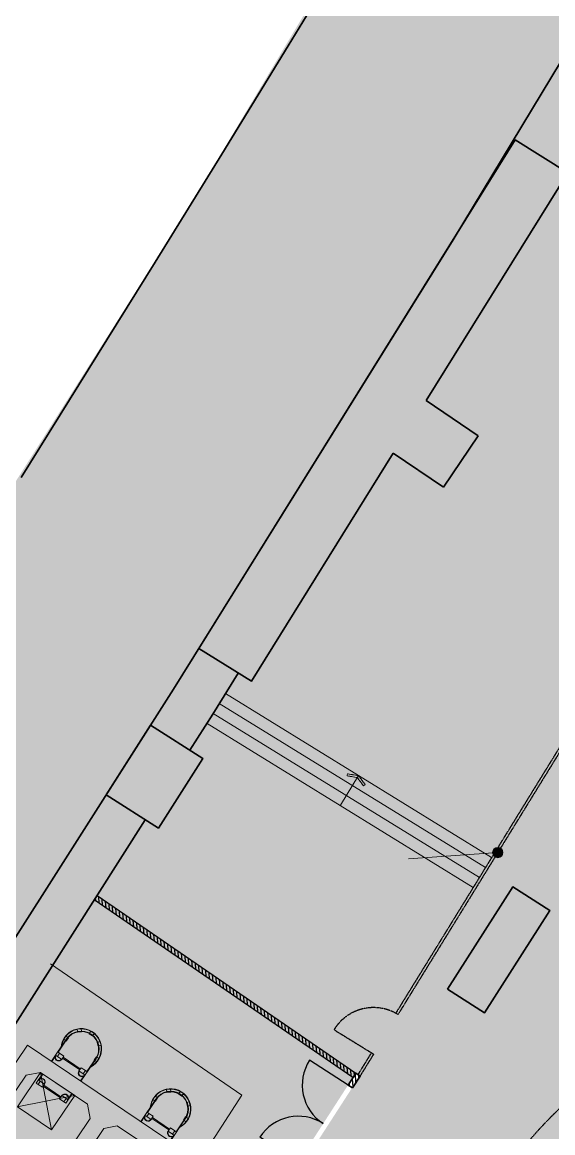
# Model space of a CAD drawing. Header units: millimetres. Extents: x 834311283 to 834708468, y 817882832 to 818197366.
# Drawn here: x 834553236 to 834563510, y 818077712 to 818099219 of the extents above; entities that cross this region are included whole.
import ezdxf

# ---------------------------------------------------------------- set-up
doc = ezdxf.new("R2010")
doc.units = ezdxf.units.MM
doc.header["$LTSCALE"] = 3
for name, pattern in [('ACAD_ISO04W033', [10, 8, -1, 0, -1]), ('B0701', [2.34375, 1.5625, -0.78125]), ('HIDDEN', [0.375, 0.25, -0.125])]:
    doc.linetypes.add(name, pattern=pattern)
for name, color, linetype in [('0-PL-FRWP', 150, 'Continuous'), ('BD-CB-SOLID-DH', 251, 'Continuous'), ('UAJ-00XREF', 7, 'Continuous'), ('UAJ-93ROAD', 7, 'Continuous')]:
    doc.layers.add(name, color=color, linetype=linetype)
for name, color, linetype, lineweight in [('3A35X-MAGP-P-ADR-B02-0$0$F-AFFFEQM', 8, 'Continuous', 9), ('Hatch (LTC&CB)', 252, 'Continuous', 35), ('UAJ-05SYMB', 7, 'Continuous', 5), ('UAJ-22INWA-bw', 3, 'Continuous', 35), ('UAJ-22INWA-rc', 6, 'Continuous', 35), ('UAJ-23FLOR-h', 251, 'Continuous', 9), ('UAJ-24STAI-a', 9, 'Continuous', 13), ('UAJ-24STAI-x', 9, 'ACAD_ISO04W033', 5), ('UAJ-28STRU', 6, 'Continuous', 35), ('UAJ-32INFR', 7, 'Continuous', 25)]:
    doc.layers.add(name, color=color, linetype=linetype, lineweight=lineweight)

# ---------------------------------------------------------------- blocks, each defined once
blk = doc.blocks.new('3A35X-MAGP-P-ADR-B02-0$0$Cat Ladder 1')
for p, q in [((-344.0312482118607, 0.03145241737365723), (-344.0511693954468, -217.9263533353806)), ((-336.0443147420883, -142.9270849227905), (-336.0312479734421, 0.03072130680084229)), ((-301.6130640506744, -142.9302318096161), (-336.0443145036697, -142.9270849227905)), ((-301.6199195384979, -217.9302313327789), (-301.613064289093, -142.9302319288254)), ((-301.6130640506744, -142.9302318096161), (-200.0130650997162, -142.9395179748535)), ((-200.0199199914932, -217.9395176172256), (-200.0130650997162, -142.9395179748535)), ((-200.0174062252045, -190.4395176172256), (199.9825918674469, -190.4760780334473)), ((199.9844205379486, -170.4760775566101), (-200.0155785083771, -170.4395176172256)), ((199.9800785779953, -217.9760776758194), (199.986933350563, -142.9760780334473)), ((199.986933350563, -142.9760780334473), (301.586933016777, -142.9853638410568)), ((301.5869331359863, -142.9853637218475), (301.5800777673721, -217.9853639602661)), ((336.0181828737259, -142.988510966301), (301.586933016777, -142.9853638410568)), ((336.0312489271164, -0.03072071075439453), (336.0181828737259, -142.988510966301)), ((344.0113277435303, -217.9892416000366), (344.0312486886978, -0.03145229816436768)), ((-344.0511693954468, -217.9263533353806), (-301.6199195384979, -217.9302313327789)), ((-200.0199199914932, -217.9395176172256), (-301.6199195384979, -217.9302313327789)), ((301.5800775289536, -217.9853639602661), (199.980078458786, -217.9760775566101)), ((301.5800775289536, -217.9853639602661), (344.0113277435303, -217.9892417192459))]:
    blk.add_line(p, q)
for centre, radius, start, end in [((-272.013064622879, -142.9329372644424), 71.99999999999973, 359.9947544147321, 153.9079578957498), ((-272.013064622879, -142.9329372644424), 63.99999999999988, 359.9947544147321, 179.9947544147321), ((271.9869332313538, -142.9826587438583), 71.99999999999986, 26.08156458586095, 179.9947544147321), ((271.9869332313538, -142.9826587438583), 63.99999999999986, 359.9947544147321, 179.9947544147321)]:
    blk.add_arc(centre, radius, start, end)
blk = doc.blocks.new('3A35X-MAGP-P-ADR-B02-0$0$Cat Ladder 2')
for p, q in [((-37.4168815612793, 908.9232205152512), (-37.42095184326172, 864.4107618331909)), ((-37.4168815612793, 908.9232205152512), (37.58311820030212, 908.9163624048233)), ((37.57904779911041, 864.4039032459259), (37.58311820030212, 908.9163624048233)), ((-276.770026922226, 794.5337285995483), (-219.3122853040695, 842.7375452518463)), ((-276.770026922226, 794.5337285995483), (-248.0481839179993, 760.298011302948)), ((-244.634149312973, 756.228567481041), (-187.1764079332352, 804.4323842525482)), ((-239.4924086332321, 750.0997418165207), (-244.634149312973, 756.228567481041)), ((-182.0346674919128, 798.3035578727722), (-239.4924086332321, 750.0997418165207)), ((-190.2007271051407, 808.0372970104218), (-219.3122853040695, 842.7375452518463)), ((-187.1764079332352, 804.4323842525482), (-182.0346676111221, 798.3035578727722)), ((-37.42218518257141, 850.9232212305069), (-37.42145383358002, 858.9232212305069)), ((37.57781445980072, 850.9163625240326), (-37.42218554019928, 850.9232213497162)), ((-37.42145383358002, 858.9232212305069), (37.5785459280014, 858.9163626432419)), ((37.5785459280014, 858.9163626432419), (37.57781422138214, 850.9163625240326)), ((182.204013466835, 798.2548090219498), (187.3473943471909, 804.3822582960129)), ((239.6488502025604, 750.035614490509), (182.2040135860443, 798.2548092603683)), ((187.3473943471909, 804.3822585344315), (244.7922310829163, 756.1630634069443)), ((219.4935240745544, 842.6788160800934), (190.3733228445053, 807.9871295690536)), ((219.4935240745544, 842.6788160800934), (276.9383609294891, 794.4596213102341)), ((244.7922310829163, 756.1630636453629), (239.6488502025604, 750.035614490509)), ((248.2086354494095, 760.233118891716), (276.9383609294891, 794.4596213102341)), ((-386.181090593338, 485.4551130533218), (-386.1742318868637, 560.455112695694)), ((-385.9868580102921, 485.4550949335098), (-343.9868583679199, 485.4512544870377)), ((-340.5051127672195, 560.4509365558624), (-385.9799991846085, 560.4550948143005)), ((-344.0312519073486, -0.00655055046081543), (-343.9834288358688, 522.9512541294098)), ((-335.9834287166595, 522.9505227804184), (-336.0113204717636, 217.950523853302)), ((-335.9868577718735, 485.450523018837), (-335.9799996614456, 560.4505227804184)), ((-325.9868582487106, 485.4496080875397), (-335.9868581295013, 485.4505227804184)), ((-335.9799996614456, 560.4505228996277), (-325.9800000190735, 560.4496079683304)), ((-325.9799997806549, 560.449608206749), (-325.9868582487106, 485.4496080875397)), ((328.0443892478943, 485.3897988796234), (328.0512480735779, 560.3897985219955)), ((336.0443893671036, 485.3890671730042), (328.0443890094757, 485.3897987604141)), ((328.0512480735779, 560.3897985219955), (336.0512479543686, 560.3890668153763)), ((336.0512475967407, 560.3890670537949), (336.0443894863129, 485.3890672922134)), ((336.0511764287949, 217.8890655040741), (336.0790685415268, 522.8890639543533)), ((386.0512473583221, 560.384494304657), (340.6076108217239, 560.3886501789093)), ((344.0790685415268, 522.8883326053619), (344.0312449932098, -0.06945586204528809)), ((344.0756392478943, 485.3883326053619), (386.0443888902664, 485.3844946622849)), ((386.0512473583221, 560.384494304657), (386.0443888902664, 485.3844946622849)), ((-336.0113203525543, 217.9505236148834), (-301.5800704956055, 217.9473748207092)), ((-301.5800704956055, 217.9473748207092), (-301.5869288444519, 142.9473754167557)), ((-199.9800708293915, 217.9380838871002), (-301.5800704956055, 217.9473748207092)), ((-199.9800708293915, 217.9380838871002), (-199.9869294166565, 142.9380843639374)), ((200.0199275016785, 217.9015052318573), (200.0130690336227, 142.9015055894852)), ((301.6199266910553, 217.8922144174576), (200.0199273824692, 217.901505112648)), ((301.6130686998367, 142.892214179039), (301.6199269294739, 217.8922142982483)), ((301.6199266910553, 217.8922144174576), (336.0511764287949, 217.8890652656555)), ((-336.0181790590286, 142.9505242109299), (-336.0312516689301, -0.007282137870788574)), ((-301.5869286060333, 142.9473754167557), (-336.01817882061, 142.9505242109299)), ((-301.5869286060333, 142.9473754167557), (-199.9869294166565, 142.9380843639374)), ((200.0155843496323, 170.401505112648), (-199.9844146966934, 170.4380841255188)), ((-199.9825854301453, 190.4380838871002), (200.0174126625061, 190.4015057086945)), ((200.0130690336227, 142.9015055894852), (301.6130686998367, 142.8922142982483)), ((336.0443185567856, 142.8890657424927), (301.6130686998367, 142.8922142982483)), ((336.0312453508377, -0.0687246322631836), (336.0443185567856, 142.8890657424927))]:
    blk.add_line(p, q)
for centre, radius, start, end in [((0.04781985282897949, 522.919793009758), 394.0312500000248, 359.9947680751103, 209.1731078465459), ((0.04781985282897949, 522.919793009758), 344.0312500000013, 359.9947680751103, 179.9947680751103), ((0.04781985282897949, 522.919793009758), 386.0312500000246, 95.58897339781406, 124.4005554622281), ((0.04781985282897949, 522.919793009758), 386.0312500000242, 55.58413502302645, 84.4005535013234), ((0.04781985282897949, 522.919793009758), 386.0312500000249, 135.5889648278824, 174.4005399061273), ((0.04781985282897949, 522.919793009758), 336.0312500000009, 359.9947680751103, 179.9947680751103), ((0.04781985282897949, 522.919793009758), 386.0312500000245, 5.588959802374797, 44.39569525222637), ((0.04781985282897949, 522.919793009758), 386.031250000025, 185.5879852133779, 206.6217162091552), ((0.04781985282897949, 522.919793009758), 394.0312500000249, 330.8164255642254, 359.9947680751103), ((0.04781985282897949, 522.919793009758), 386.0312500000248, 333.3678005558951, 354.4015280904756), ((-271.98692882061, 142.9446686506271), 71.99999999999974, 206.0815645858609, 359.9947680751103), ((-271.98692882061, 142.9446686506271), 63.99999999999989, 179.9947680751103, 359.9947680751103), ((272.0130689144135, 142.8949213027954), 71.99999999999987, 179.9947680751103, 333.9079578957498), ((272.0130689144135, 142.8949213027954), 63.99999999999988, 179.9947680751103, 359.9947680751103)]:
    blk.add_arc(centre, radius, start, end)
blk = doc.blocks.new('WT')
at = {"layer": '0-PL-FRWP', "color": 6, "lineweight": 0, "ltscale": 500}
for p, q in [((834553587.8849118, 818078880.5254008), (834553805.3632904, 818077770.2537422)), ((834554251.1036947, 818078433.1574584), (834553140.8320364, 818078215.6790793))]:
    blk.add_line(p, q, dxfattribs=at)
for points, elevation in [([(834550655.6223848, 818075430.6215681), (834553887.99917, 818073248.4803535), (834556573.71144, 818077226.7902433), (834553341.3346459, 818079408.93146), (834550655.6223817, 818075430.62157)], 0.003915408406314214), ([(834552149.5826991, 818074784.028516), (834552427.2502893, 818074837.8867503), (834554553.439165, 818077987.3820835), (834554499.5809299, 818078265.0496742), (834553587.8849115, 818078880.5254005), (834553310.2173222, 818078826.6671666), (834551184.0284458, 818075677.1718364), (834551237.8866813, 818075399.5042434), (834552149.5826991, 818074784.028516)], 0.00386710485521517), ([(834552752.3236306, 818074407.2884551), (834553646.8543376, 818073803.4008331), (834553904.1901898, 818073853.3153893), (834556018.7909582, 818076985.6454141), (834555968.8763995, 818077242.9812658), (834555074.3456948, 818077846.8688837), (834554817.009842, 818077796.9543271), (834552702.409075, 818074664.6243039), (834552752.3236307, 818074407.2884545)], 0.003915408406314214)]:
    blk.add_lwpolyline(points, dxfattribs=dict(at, elevation=elevation))
at = {"layer": '0-PL-FRWP', "color": 6, "lineweight": 0, "ltscale": 500, "elevation": 0.003867104855215242}
blk.add_lwpolyline([(834554251.7599301, 818078434.1287608), (834553587.8849118, 818078880.5254006), (834553141.488272, 818078216.6503819), (834553805.3632903, 818077770.2537422)], close=True, dxfattribs=at)
at = {"layer": '3A35X-MAGP-P-ADR-B02-0$0$F-AFFFEQM', "extrusion": (9.049773882782655e-10, -2.792627677535267e-09, 1), "xscale": -1, "rotation": 325.972140249416}
for name, p in [('3A35X-MAGP-P-ADR-B02-0$0$Cat Ladder 2', (834554087.550275, 818078903.414877, -1.52784312447939)), ('3A35X-MAGP-P-ADR-B02-0$0$Cat Ladder 1', (834553914.9596856, 818078661.2381126, -2.22095096524284)), ('3A35X-MAGP-P-ADR-B02-0$0$Cat Ladder 2', (834555816.5619552, 818077737.9776084, -1.526844337984438))]:
    blk.add_blockref(name, p, dxfattribs=at)
blk = doc.blocks.new('D1775')
at = {"layer": 'UAJ-32INFR'}
for p, q in [((0, 2.384185791015625e-07), (1.192092895507812e-07, 887.5000003576279)), ((1775.000000119209, 2.384185791015625e-07), (1775.000000119209, 887.5000002384186))]:
    blk.add_line(p, q, dxfattribs=at)
for centre, radius, start, end in [((0, 2.384185791015625e-07), 887.500000097663, 0, 90), ((1775.000000119209, 2.384185791015625e-07), 887.4999999621175, 90, 180)]:
    blk.add_arc(centre, radius, start, end, dxfattribs=at)
blk = doc.blocks.new('GBP-LB02_LEV-6.53')
at = {"layer": 'BD-CB-SOLID-DH'}
h = blk.add_hatch(dxfattribs=at)
h.set_pattern_fill('ANSI31', color=256, scale=20, angle=45, style=0)
h.set_pattern_definition([(93.99357569662824, (833573439.664471, 817701771.387095), (-63.34581345612976, -4.422433445650597), [])])
h.paths.add_polyline_path([(834559695.0756814, 818078866.3139817), (834559640.834683, 818078782.2696902), (834554630.6508795, 818082223.0331998), (834554684.4313134, 818082307.4106648)])
h = blk.add_hatch(dxfattribs=at)
h.set_pattern_fill('ANSI31', color=256, scale=20, angle=45, style=0)
h.set_pattern_definition([(93.99357569662821, (833574549.3732219, 817703490.8371108), (-63.34581345612976, -4.422433445650597), [])])
h.paths.add_polyline_path([(834559546.324169, 818078635.8293694), (834559630.3452368, 818078581.6033595), (834559777.5423065, 818078809.6794235), (834559693.521239, 818078863.9054335)])
at = {"layer": 'UAJ-05SYMB'}
h = blk.add_hatch(color=256, dxfattribs=at)
edge = h.paths.add_edge_path()
edge.add_arc((834562444.9454165, 818083138.7445174), 100, 0, 360)
at = {"layer": 'UAJ-23FLOR-h'}
h = blk.add_hatch(dxfattribs=at)
h.set_pattern_fill('EARTH', color=256, scale=180, angle=45)
h.set_pattern_definition([(48.99890852994428, (833819452.4835471, 817786003.3590384), (-112.7268621600291, 1612.510668041472), [1143, -1143]), (48.99890852994428, (833819129.0015101, 817786284.568502), (-112.7268621600291, 1612.510668041472), [1143, -1143]), (48.99890852994428, (833818805.5194733, 817786565.7779655), (-112.7268621600291, 1612.510668041472), [1143, -1143]), (138.9989085299443, (833818791.4286155, 817786767.341799), (-1612.510668041472, -112.7268621600291), [1143, -1143]), (138.9989085299443, (833819072.638079, 817787090.823836), (-1612.510668041472, -112.7268621600291), [1143, -1143]), (138.9989085299443, (833819353.8475426, 817787414.3058729), (-1612.510668041472, -112.7268621600291), [1143, -1143])])
h.paths.add_polyline_path([(834607546.489914, 818192773.8916651), (834673232.9368618, 818197365.8780692), (834691373.7887626, 817937868.569913), (834685588.4607487, 817937127.6430434), (834685105.737498, 817940896.857602), (834650587.6674813, 817936476.1289068), (834651070.3907301, 817932706.9143615), (834551919.0352749, 817920008.601796), (834482026.6875536, 817893354.505612), (834383075.7475835, 817886437.076049), (834441506.4995006, 817949096.3580177), (834458453.7500002, 817967379.2999998), (834478637.6000003, 817989841.6999999), (834483448.3000003, 817995421.2999997), (834489786.8000002, 818002934.0999999), (834500656.3000004, 818016266.1), (834508244.2000003, 818025929.9), (834515683.5000002, 818035708.4999999), (834523692.1500002, 818046595.75), (834532219.3000002, 818058623.75), (834546606.4000003, 818080041.6), (834556456.7000003, 818095618.3000001), (834568418.3000003, 818115665.3), (834578621.5500003, 818133890.65), (834588349.1000003, 818152374.5), (834599172.5000002, 818174435.3000001)])
h.paths.add_polyline_path([(834640304.9205754, 818055632.724982), (834646290.8670971, 818056051.8197085), (834642791.68405, 818105910.8518904), (834636806.9000093, 818105492.4693737), (834634251.8150861, 818142031.4177986), (834610016.1973183, 818140337.1580075), (834609788.3040171, 818143597.0764725), (834587768.8782567, 818140310.2094649), (834567220.9581476, 818104369.6835257), (834565437.03285, 818101393.3793707), (834564610.1881045, 818100023.5882319), (834562784.5789996, 818096938.6312524), (834556654.2675333, 818087090.8253415), (834555720.087261, 818085606.747942), (834554860.1115384, 818084257.5104698), (834550875.6697745, 818078006.2196822), (834545204.9353101, 818069586.3739132), (834542258.3943995, 818065225.6315111), (834541362.7922996, 818063899.7744757), (834537651.0516131, 818058368.7728037), (834531077.6581107, 818048811.4306496), (834524249.2454296, 818039614.411969), (834520784.8111324, 818034888.8899139), (834515055.3396788, 818027075.672479), (834507323.9410119, 818017200.0913588), (834503054.2627076, 818011761.6223992), (834508701.854493, 817930984.42202), (834535271.705267, 817933687.1625333), (834599034.8614085, 817940173.2834697), (834631909.3504056, 817943517.3124893), (834645776.1065576, 817944927.9001964), (834645137.4445837, 817954063.3931775), (834645032.8383249, 817955559.7412419), (834644307.9897524, 817965928.697765), (834644203.3835472, 817967425.0458288), (834643505.5806562, 817977406.6319067), (834643400.9743955, 817978902.9799666), (834642523.6623843, 817991452.5625781), (834642419.056123, 817992948.9106454), (834641155.0647764, 818011283.8032656), (834643398.9266214, 818011440.903013)], flags=16)
h.paths.add_polyline_path([(834450838.26049, 817950881.8800887), (834498826.0982957, 817954236.5978773), (834500064.56546, 817936519.6245999), (834506621.1639228, 817936977.9811146), (834507095.3787206, 817930194.5365381), (834500538.7478187, 817929736.1777552), (834500559.3027261, 817929436.8825322), (834452571.8298296, 817926082.1901612)], flags=16)
at = {"layer": 'UAJ-24STAI-x'}
blk.add_hatch(color=256, dxfattribs=at).paths.add_polyline_path([(834559876.5187074, 818084455.4965347), (834559747.3467065, 818084627.8757504), (834559534.9261428, 818084663.6179408), (834559528.2889847, 818084624.1724323), (834559724.9313451, 818084591.0851055), (834559844.5086907, 818084431.5098962)])
at = {"layer": 'UAJ-05SYMB'}
blk.add_line((834560717.9663401, 818083018.0156019), (834562444.9454162, 818083138.7445176), dxfattribs=at)
blk.add_circle((834562444.9454165, 818083138.7445174), 100, dxfattribs=at)
at = {"layer": 'UAJ-22INWA-bw', "lineweight": -3}
for p, q in [((834559640.834683, 818078782.26969), (834554630.6508795, 818082223.0331998)), ((834554684.4313135, 818082307.4106647), (834559695.0756816, 818078866.313982))]:
    blk.add_line(p, q, dxfattribs=at)
at = {"layer": 'UAJ-22INWA-rc'}
for p, q in [((834559695.0756814, 818078866.3139815), (834559546.3241689, 818078635.8293699)), ((834559777.5423065, 818078809.6794236), (834559630.3452367, 818078581.6033596)), ((834559695.0756813, 818078866.3139817), (834559777.5423065, 818078809.6794236)), ((834559546.3241689, 818078635.8293698), (834559630.3452365, 818078581.6033596))]:
    blk.add_line(p, q, dxfattribs=at)
blk.add_lwpolyline([(834573279.3000001, 818124208.6000001), (834572073.9, 818122067.2), (834570861.8, 818119929.5000001), (834569643.4, 818117795.4000001), (834568418.3000001, 818115665.3000001), (834567186.8000001, 818113538.7000002), (834565948.6999999, 818111416.0000001), (834564704.2, 818109297), (834563453.2, 818107181.9000001), (834562195.8, 818105070.6000001), (834560931.9, 818102963.2000002), (834559661.5, 818100859.6000001), (834558384.6, 818098759.9000001), (834557101.5, 818096664.2000002), (834555811.9, 818094572.4000001), (834554515.9, 818092484.6000001), (834553213.5, 818090400.7000002)], dxfattribs=at)
at = {"layer": 'UAJ-24STAI-a'}
for p, q in [((834557169.745804, 818086215.8824625, -2.097225105362144e-05), (834562324.9476094, 818083039.8690383)), ((834557051.7273667, 818086024.3187695, -2.097225105362144e-05), (834562206.9291722, 818082848.3053453)), ((834556933.7089294, 818085832.7550764, -2.097225105362144e-05), (834562088.9107349, 818082656.7416523)), ((834556815.6904922, 818085641.1913834, -2.097225105362144e-05), (834561970.8922976, 818082465.1779592)), ((834559398.0860516, 818084054.6293639, -1.048612552681072e-05), (834559747.3467066, 818084627.8757504, -1.048612552681072e-05)), ((834557487.0257812, 818078441.7444786), (834553781.4841651, 818080986.5398148)), ((834557487.0257812, 818078441.7444786), (834556178.2255431, 818076413.810042))]:
    blk.add_line(p, q, dxfattribs=at)
at = {"layer": 'UAJ-24STAI-x', "elevation": -1.048612552681072e-05}
blk.add_lwpolyline([(834559876.5187074, 818084455.4965347), (834559747.3467065, 818084627.8757504), (834559534.9261428, 818084663.6179408), (834559528.2889847, 818084624.1724323), (834559724.9313451, 818084591.0851055), (834559844.5086907, 818084431.5098962)], close=True, dxfattribs=at)
at = {"layer": 'UAJ-32INFR', "linetype": 'HIDDEN', "lineweight": -2}
for p, q in [((834564700.5276695, 818086895.8334125), (834560468.9037299, 818080027.1989136)), ((834564743.0973791, 818086869.6070931), (834560512.2025113, 818080002.1559999)), ((834559997.5590528, 818079262.1275471), (834559734.972597, 818078835.9057431)), ((834560040.1287624, 818079235.9012277), (834559777.5423065, 818078809.6794237))]:
    blk.add_line(p, q, dxfattribs=at)
at = {"layer": 'UAJ-32INFR', "linetype": 'HIDDEN', "lineweight": -2, "flags": 128}
blk.add_lwpolyline([(834560512.2025115, 818080002.1559998, 0.4142135625459128), (834559273.8739902, 818079707.9749767), (834560040.1287622, 818079235.9012278)], format="xyb", dxfattribs=at)
at = {"layer": 'UAJ-93ROAD', "linetype": 'B0701'}
blk.add_lwpolyline([(834561520.108121, 818066825.9236832), (834561170.7212464, 818071823.756551, -0.4142135730705641), (834568593.3448067, 818080362.1793654), (834601955.1818275, 818082694.4264007, -0.1251361485161085), (834604864.8035233, 818082167.4165007), (834609428.9149348, 818080084.3634968)], format="xyb", dxfattribs=at)
blk.add_blockref('WT', (0, 0))
at = {"layer": 'UAJ-32INFR', "rotation": 57.16237328778032}
blk.add_blockref('D1775', (834558583.8124882, 818077144.4554179), dxfattribs=at)
blk = doc.blocks.new('GBP-STR-B02-L1')
at = {"layer": 'UAJ-28STRU', "ltscale": 2}
for p in [(834562068.4533262, 818091206.4188243, -2.182000325236396e-09), (834560420.8594894, 818090870.8398901, -2.182000325236396e-09)]:
    blk.add_line(p, (834561397.025254, 818090211.8413539, -2.182000325236396e-09), dxfattribs=at)
at = {"layer": 'UAJ-28STRU'}
blk.add_lwpolyline([(834536346.9123086, 818056474.2486731), (834532381.7627512, 818050705.5756035), (834515005.9458978, 818027008.309711), (834503078.3538737, 818011764.7615548), (834508701.8383025, 817930984.4203726), (834645776.0931497, 817944927.8988328), (834641138.4085146, 818011268.0400772), (834643382.3379276, 818011424.9079556), (834640293.1688476, 818055614.1581535), (834646278.5593677, 818056032.5830703), (834642791.68405, 818105910.8518907), (834636806.2923182, 818105492.4268895), (834634251.9347011, 818142031.426169), (834610016.1934155, 818140337.1619899), (834609788.3001149, 818143597.0804552), (834587768.8755269, 818140310.2138), (834579233.5850073, 818125278.3119627), (834567220.9581476, 818104369.6835256), (834566711.8423668, 818103505.2904639), (834561578.9977876, 818095001.970998), (834556162.9402395, 818086301.5508664), (834550875.6697747, 818078006.2196821), (834550324.853193, 818077166.9145561), (834536346.1451399, 818056473.2970213)], dxfattribs=at)
at = {"layer": 'UAJ-28STRU', "ltscale": 2, "flags": 128}
for points, elevation in [([(834560420.8594894, 818090870.8398901), (834557673.0060829, 818086456.655206), (834556654.2675334, 818087090.8253415), (834562784.5789998, 818096938.6312525), (834563803.3175565, 818096304.4611158), (834561055.4641501, 818091890.2764318)], -2.182000325236396e-09), ([(834561055.4641501, 818091890.2764318), (834562068.4533262, 818091206.4188243)], -2.182000325236396e-09), ([(834554860.1115384, 818084257.5104705), (834555720.087261, 818085606.747942), (834556732.0153643, 818084961.7661488), (834555872.0396374, 818083612.5286797), (834554860.1115385, 818084257.5104698)], -2.180899893546869e-09)]:
    blk.add_lwpolyline(points, dxfattribs=dict(at, elevation=elevation))
at = {"layer": 'UAJ-28STRU', "ltscale": 25}
for points in [[(834557418.3216213, 818086615.1976304), (834556924.4618155, 818085821.8552852), (834556479.0334365, 818085123.0115346)], [(834555619.0577134, 818083773.774063), (834552400.7335163, 818078724.4645469)]]:
    blk.add_lwpolyline(points, dxfattribs=at)
at = {"layer": 'UAJ-28STRU', "ltscale": 2, "flags": 128}
blk.add_lwpolyline([(834561472.5851905, 818080492.115113), (834562735.7029859, 818082473.7895111), (834563452.4788337, 818082016.9171163), (834562189.3610394, 818080035.2427155)], close=True, dxfattribs=at)

msp = doc.modelspace()

# ---------------------------------------------------------------- hatches: boundary and pattern name
at = {"layer": 'Hatch (LTC&CB)'}
h = msp.add_hatch(color=256, dxfattribs=at)
h.dxf.hatch_style = 1
h.paths.add_polyline_path([(834580720.5505173, 818108358.215915), (834581346.3054581, 818099412.8326279), (834587355.6501268, 818099832.9228729), (834586513.5655628, 818111878.5902817), (834593090.0722554, 818112338.3385379), (834592853.4270719, 818115723.448801), (834592754.139494, 818115716.5078379), (834592645.6418183, 818117261.7809111), (834585910.0687612, 818116793.6042888), (834584138.0198191, 818113718.586615)], flags=16)
edge = h.paths.add_edge_path()
edge.add_line((834595699.6596316, 818117742.4536539), (834595837.5423474, 818118350.9485564))
edge.add_line((834595837.5423474, 818118350.9485564), (834597125.3930976, 818117853.402819))
edge.add_line((834597125.3930976, 818117853.402819), (834597253.2191873, 818116025.0135952))
edge.add_line((834597253.2191873, 818116025.0135952), (834598450.2976843, 818116108.6985625))
edge.add_line((834598450.2976843, 818116108.6985625), (834598029.2806151, 818122128.5962024))
edge.add_line((834598029.2806151, 818122128.5962024), (834596912.0544093, 818122050.4595428))
edge.add_line((834596912.0544093, 818122050.4595428), (834593854.8662881, 818121836.772436))
edge.add_line((834593854.8662881, 818121836.772436), (834593804.6593692, 818122555.0129871))
edge.add_line((834593804.6593692, 818122555.0129871), (834589038.1862555, 818122221.8040444))
edge.add_line((834589038.1862555, 818122221.8040444), (834591205.1325626, 818125982.072159))
edge.add_line((834591205.1325626, 818125982.072159), (834595664.2354412, 818133719.9059334))
edge.add_line((834595664.2354412, 818133719.9059334), (834598083.0012625, 818133879.1666163))
edge.add_line((834598083.0012625, 818133879.1666163), (834598030.0179212, 818134637.1226349))
edge.add_line((834598030.0179212, 818134637.1226349), (834606931.1862963, 818135359.6309593))
edge.add_line((834606931.1862963, 818135359.6309593), (834606697.566341, 818138701.4668185))
edge.add_arc((834607246.2272997, 818138739.822427), 550.0000002308886, 94.01917552996838, 183.9989085145046, ccw=False)
edge.add_line((834607207.6776178, 818139288.4697839), (834610075.4480458, 818139489.6011008))
edge.add_line((834610075.4480458, 818139489.6011008), (834609788.304017, 818143597.0764726))
edge.add_line((834609788.304017, 818143597.0764726), (834587769.571831, 818140310.3131735))
edge.add_line((834587769.571831, 818140310.3131735), (834584805.5374105, 818135090.8392593))
edge.add_line((834584805.5374105, 818135090.8392593), (834579233.5889099, 818125278.3079808))
edge.add_line((834579233.5889099, 818125278.3079808), (834575703.7422601, 818119134.41848))
edge.add_line((834575703.7422601, 818119134.41848), (834571220.6656611, 818111331.3846017))
edge.add_line((834571220.6656611, 818111331.3846017), (834567220.9620502, 818104369.6795435))
edge.add_line((834567220.9620502, 818104369.6795435), (834565437.0367523, 818101393.3753885))
edge.add_line((834565437.0367523, 818101393.3753885), (834564610.192007, 818100023.5842496))
edge.add_line((834564610.192007, 818100023.5842496), (834561579.0016899, 818095001.9670159))
edge.add_line((834561579.0016899, 818095001.9670159), (834556654.2716097, 818087090.821251))
edge.add_line((834556654.2716097, 818087090.821251), (834555720.0911633, 818085606.7439599))
edge.add_line((834555720.0911633, 818085606.7439599), (834554860.1155381, 818084257.5064257))
edge.add_line((834554860.1155381, 818084257.5064257), (834553942.1014596, 818082817.2111235))
edge.add_line((834553942.1014596, 818082817.2111235), (834559777.5423065, 818078809.6794236))
edge.add_line((834559777.5423065, 818078809.6794236), (834564743.0973791, 818086869.6070931))
edge.add_line((834564743.0973791, 818086869.6070931), (834564750.6052372, 818086762.210322))
edge.add_line((834564750.6052372, 818086762.210322), (834564812.3006849, 818085879.6827158))
edge.add_line((834564812.3006849, 818085879.6827158), (834565966.6079293, 818085960.3776448))
edge.add_line((834565966.6079293, 818085960.3776448), (834566366.0916157, 818086586.9873358))
edge.add_line((834566366.0916157, 818086586.9873358), (834571387.2940344, 818086938.0032821))
edge.add_line((834571387.2940344, 818086938.0032821), (834571226.2004777, 818089242.3793073))
edge.add_line((834571226.2004777, 818089242.3793073), (834572187.3071525, 818089309.5671521))
edge.add_line((834572187.3071525, 818089309.5671521), (834573788.8959597, 818091821.6967831))
edge.add_line((834573788.8959597, 818091821.6967831), (834570732.4402024, 818093770.3162836))
edge.add_line((834570732.4402024, 818093770.3162836), (834572926.8551253, 818097212.3075886))
edge.add_line((834572926.8551253, 818097212.3075886), (834574442.9235829, 818096604.2664346))
edge.add_line((834574442.9235829, 818096604.2664346), (834575330.8453596, 818097960.2247905))
edge.add_line((834575330.8453596, 818097960.2247905), (834574342.1162754, 818096455.8844832))
edge.add_line((834574342.1162754, 818096455.8844832), (834576100.0371819, 818095809.5109164))
edge.add_line((834576100.0371819, 818095809.5109164), (834574490.1517923, 818093283.9599861))
edge.add_line((834574490.1517923, 818093283.9599861), (834576180.6050237, 818092206.2246094))
edge.add_line((834576180.6050237, 818092206.2246094), (834573977.2236624, 818088750.1692343))
edge.add_line((834573977.2236624, 818088750.1692343), (834574090.6963835, 818087126.9893564))
edge.add_line((834574090.6963835, 818087126.9893564), (834590120.2932334, 818088247.6092162))
edge.add_line((834590120.2932334, 818088247.6092162), (834589860.5287758, 818091963.48007))
edge.add_line((834589860.5287758, 818091963.48007), (834589760.7425408, 818091956.5042471))
edge.add_line((834589760.7425408, 818091956.5042471), (834588467.1130158, 818110461.3341186))
edge.add_line((834588467.1130158, 818110461.3341186), (834603530.881107, 818111514.4218019))
edge.add_line((834603530.881107, 818111514.4218019), (834603422.7837118, 818113060.6743189))
edge.add_line((834603422.7837118, 818113060.6743189), (834594636.5589463, 818112446.449818))
edge.add_line((834594636.5589463, 818112446.449818), (834594225.925149, 818118317.8403535))
edge.add_line((834594225.925149, 818118317.8403535), (834595699.6596316, 818117742.4536539))
h = msp.add_hatch(color=256, dxfattribs=at)
h.dxf.hatch_style = 1
edge = h.paths.add_edge_path()
edge.add_line((834603046.7342024, 818120570.3998559), (834603570.3989224, 818113071.6161147))
edge.add_line((834603570.3989224, 818113071.6161147), (834603520.5354689, 818113068.1339855))
edge.add_line((834603520.5354689, 818113068.1339855), (834605030.516391, 818091445.7942588))
edge.add_line((834605030.516391, 818091445.7942588), (834596062.0838633, 818090819.489886))
edge.add_line((834596062.0838633, 818090819.489886), (834594349.4260094, 818091047.9047761))
edge.add_line((834594349.4260094, 818091047.9047761), (834594263.8925917, 818092272.7277328))
edge.add_line((834594263.8925917, 818092272.7277328), (834589856.9444636, 818091964.9760431))
edge.add_line((834589856.9444636, 818091964.9760431), (834590117.7413924, 818088245.1875268))
edge.add_line((834590117.7413924, 818088245.1875268), (834566363.5397747, 818086584.5656464))
edge.add_line((834566363.5397747, 818086584.5656464), (834565962.5765126, 818085963.6377326))
edge.add_line((834565962.5765126, 818085963.6377326), (834564808.266138, 818085883.0326952))
edge.add_line((834564808.266138, 818085883.0326952), (834564739.1361034, 818086872.9621922))
edge.add_line((834564739.1361034, 818086872.9621922), (834559772.9844744, 818078813.4020791))
edge.add_line((834559772.9844744, 818078813.4020791), (834559652.8866382, 818078627.3454379))
edge.add_line((834559652.8866382, 818078627.3454379), (834555591.6924698, 818072335.7071383))
edge.add_line((834555591.6924698, 818072335.7071383), (834556600.5690768, 818057888.7779672))
edge.add_line((834556600.5690768, 818057888.7779672), (834583392.4716997, 818059759.7446966))
edge.add_line((834583392.4716997, 818059759.7446966), (834583740.6725191, 818054773.5724065))
edge.add_line((834583740.6725191, 818054773.5724065), (834585729.8683645, 818054912.4844978))
edge.add_line((834585729.8683645, 818054912.4844978), (834585918.6277006, 818052209.5961987))
edge.add_line((834585918.6277006, 818052209.5961987), (834593655.2105064, 818052750.4426683))
edge.add_line((834593655.2105064, 818052750.4426683), (834593524.6457539, 818054626.4053789))
edge.add_line((834593524.6457539, 818054626.4053789), (834595685.2663698, 818054828.1922395))
edge.add_line((834595685.2663698, 818054828.1922395), (834595642.1075437, 818055445.5608972))
edge.add_line((834595642.1075437, 818055445.5608972), (834603574.1679742, 818055999.5646086))
edge.add_line((834603574.1679742, 818055999.5646086), (834603593.1649302, 818055727.8210908))
edge.add_line((834603593.1649302, 818055727.8210908), (834609149.8283305, 818056113.051147))
edge.add_line((834609149.8283305, 818056113.051147), (834609961.6811628, 818044499.60886))
edge.add_line((834609961.6811628, 818044499.60886), (834607597.4890233, 818044334.3336987))
edge.add_line((834607597.4890233, 818044334.3336987), (834607738.3492788, 818042319.2509434))
edge.add_line((834607738.3492788, 818042319.2509434), (834607188.834614, 818042280.8352567))
edge.add_line((834607188.834614, 818042280.8352567), (834607246.7172831, 818041452.8564284))
edge.add_line((834607246.7172831, 818041452.8564284), (834606778.7108061, 818041420.1393167))
edge.add_line((834606778.7108061, 818041420.1393167), (834606918.1857468, 818039425.0085586))
edge.add_line((834606918.1857468, 818039425.0085586), (834607935.7024335, 818039496.1407784))
edge.add_line((834607935.7024335, 818039496.1407784), (834609050.7921628, 818023533.0402577))
edge.add_line((834609050.7921628, 818023533.0402577), (834608232.7771541, 818023475.4448087))
edge.add_line((834608232.7771541, 818023475.4448087), (834608346.920346, 818021882.1726148))
edge.add_line((834608346.920346, 818021882.1726148), (834608686.0553432, 818021905.8823687))
edge.add_line((834608686.0553432, 818021905.8823687), (834608836.925667, 818019761.0984212))
edge.add_line((834608836.925667, 818019761.0984212), (834612672.5750585, 818020029.664939))
edge.add_line((834612672.5750585, 818020029.664939), (834619051.0304571, 818014483.9166096))
edge.add_line((834619051.0304571, 818014483.9166096), (834622899.4886339, 817959374.6959864))
edge.add_line((834622899.4886339, 817959374.6959864), (834621609.7951981, 817959284.6324236))
edge.add_line((834621609.7951981, 817959284.6324236), (834622040.2466698, 817953164.0415437))
edge.add_line((834622040.2466698, 817953164.0415437), (834631457.4781685, 817953821.660446))
edge.add_line((834631457.4781685, 817953821.660446), (834632946.4646888, 817954031.6782951))
edge.add_line((834632946.4646888, 817954031.6782951), (834645066.5842453, 817954878.0665642))
edge.add_line((834645066.5842453, 817954878.0665642), (834643180.4101955, 817981887.8319732))
edge.add_line((834643180.4101955, 817981887.8319732), (834641145.567558, 818011281.2757677))
edge.add_line((834641145.567558, 818011281.2757677), (834643372.7961631, 818011422.4386537))
edge.add_line((834643372.7961631, 818011422.4386537), (834640286.8978385, 818055611.9173809))
edge.add_line((834640286.8978385, 818055611.9173809), (834646272.3208872, 818056029.8993868))
edge.add_line((834646272.3208872, 818056029.8993868), (834642796.6088399, 818105927.0671552))
edge.add_line((834642796.6088399, 818105927.0671552), (834636811.2279959, 818105508.478868))
edge.add_line((834636811.2279959, 818105508.478868), (834634252.0600387, 818142029.6323127))
edge.add_line((834634252.0600387, 818142029.6323127), (834610016.1934155, 818140337.1619899))
edge.add_line((834610016.1934155, 818140337.1619899), (834610078.8906857, 818139439.3485059))
edge.add_line((834610078.8906857, 818139439.3485059), (834607208.6302934, 818139236.1710621))
edge.add_arc((834607243.6754587, 818138737.4007378), 500.0000000625392, 94.01917552314502, 183.9989085289978)
edge.add_line((834606744.8927691, 818138702.5320026), (834607638.0731224, 818125925.9599345))
edge.add_line((834607638.0731224, 818125925.9599345), (834604073.3528776, 818125679.5218723))
edge.add_line((834604073.3528776, 818125679.5218723), (834604423.425785, 818120666.5387033))
edge.add_line((834604423.425785, 818120666.5387033), (834603046.7342024, 818120570.3998559))
h = msp.add_hatch(color=256, dxfattribs=at)
h.dxf.hatch_style = 1
h.paths.add_polyline_path([(834559573.4371741, 818078677.8399037), (834559695.0756814, 818078866.3139815), (834553942.1014596, 818082817.2111235), (834550875.6736776, 818078006.2157004), (834545204.9392027, 818069586.3699163), (834541362.7955292, 818063899.7709482), (834537651.0555159, 818058368.7688218), (834531077.4654778, 818048811.1409165), (834524249.9406248, 818039613.5606796), (834520784.6588076, 818034889.0016383), (834514978.221307, 818026972.1957152), (834507323.8989643, 818017200.7446709), (834503054.262707, 818011761.6223993), (834508701.8544925, 817930984.4220201), (834645776.1065571, 817944927.9001966), (834645087.2963749, 817954780.900776), (834632967.232029, 817953933.6153294), (834631478.2610402, 817953723.487452), (834621964.2149237, 817953058.3826838), (834621522.3774838, 817959378.6828537), (834622806.1565553, 817959468.4288538), (834618963.4832495, 818014436.2860692), (834612647.1381927, 818019927.2116815), (834608843.876658, 818019661.6306973), (834608946.3383887, 818018195.4174135), (834608677.0481988, 818018176.5919555), (834608902.285401, 818014954.454745), (834601170.2576475, 818014413.942529), (834600936.6512012, 818017755.7659361), (834599410.3688987, 818017649.0728703), (834599319.7422287, 818018970.7371502), (834594177.1680617, 818018611.2319504), (834593966.5653642, 818021623.8154658), (834594708.1177104, 818021675.6454707), (834594587.3647605, 818023402.6788216), (834592085.172055, 818023227.7796949), (834592547.1778132, 818016618.355669), (834580103.5568867, 818015748.451149), (834579617.3731202, 818022703.2341713), (834578992.6807954, 818022659.5633892), (834577313.5740993, 818046678.5227253), (834552648.1772562, 818044954.2785891), (834552163.5868412, 818051887.0528865), (834556024.7042569, 818052156.9746287), (834555752.4969037, 818056050.7871158), (834562550.9641379, 818056526.0521065), (834562440.0816244, 818058112.1810652), (834556519.4718986, 818057698.2850455), (834555494.6509069, 818072357.9211797)])

# ---------------------------------------------------------------- block references
at = {"layer": 'UAJ-00XREF'}
for name in ['GBP-LB02_LEV-6.53', 'GBP-STR-B02-L1']:
    msp.add_blockref(name, (0, 0), dxfattribs=at)

doc.saveas('drawing.dxf')
